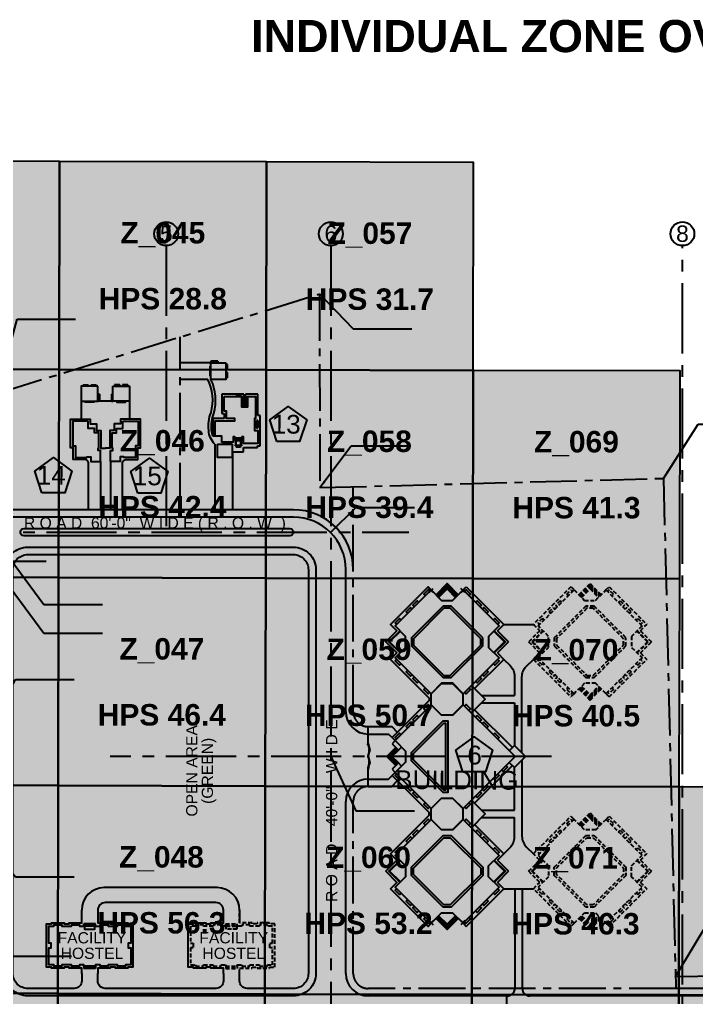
# Model space of a CAD drawing. Header units: inches. Extents: x -2144 to 56079, y -95222 to 39443.
# Drawn here: x 11809 to 22667, y 23756 to 39443 of the extents above; entities that cross this region are included whole.
import ezdxf
from ezdxf.enums import TextEntityAlignment as Align

# ---------------------------------------------------------------- set-up
doc = ezdxf.new("R2010")
doc.units = ezdxf.units.IN
doc.header["$LTSCALE"] = 250
doc.header["$MEASUREMENT"] = 0
doc.header["$PDMODE"] = 3
doc.linetypes.add('CENTER2', pattern=[1.125, 0.75, -0.125, 0.125, -0.125])
doc.linetypes.add('HIDDEN', pattern=[0.375, 0.25, -0.125])
doc.layers.get('0').update_dxf_attribs({"color": 8, "linetype": 'CONTINUOUS', "true_color": 0x555555})
doc.layers.get('DEFPOINTS').update_dxf_attribs({"color": 8, "linetype": 'CONTINUOUS', "true_color": 0x555555})
for name, color, linetype, true_color in [('BOUNDARY', 8, 'CENTER2', 0x555555), ('BOUNDRY', 8, 'CONTINUOUS', 0x555555), ('BUILDING', 8, 'CONTINUOUS', 0x555555), ('DOOR', 8, 'CONTINUOUS', 0x555555), ('GRID', 8, 'CENTER2', 0x555555), ('I D NUMBER', 8, 'CONTINUOUS', 0x555555), ('LEADER', 8, 'CONTINUOUS', 0x555555), ('PATH', 8, 'CONTINUOUS', 0x555555), ('PLINTH', 8, 'CONTINUOUS', 0x555555), ('ROAD', 8, 'CONTINUOUS', 0x555555), ('SEAL TEXT', 8, 'CONTINUOUS', 0x555555), ('STAIR', 8, 'CONTINUOUS', 0x555555), ('STEP', 8, 'CONTINUOUS', 0x555555), ('TERRACE', 8, 'CONTINUOUS', 0x555555)]:
    doc.layers.add(name, color=color, linetype=linetype, true_color=true_color)
for name, color, linetype in [('CP08_HPS_HIGH', 30, 'Continuous'), ('CP08_HPS_MODERATE', 2, 'Continuous'), ('CP08_ZONE_LABELS', 7, 'Continuous')]:
    doc.layers.add(name, color=color, linetype=linetype)
doc.styles.add('ARIAL', font='arial.ttf')
doc.styles.add('ARIAL-B', font='arialbd.ttf')
doc.styles.add('ROMANS', font='romans.shx')
doc.dimstyles.new('SCALE-1800', dxfattribs={"dimtxt": 180, "dimasz": 72, "dimexe": 144, "dimexo": 36, "dimgap": 36, "dimtad": 1, "dimdec": 3, "dimlunit": 4, "dimtxsty": 'ROMANS', "dimblk1": 'DOT', "dimblk2": 'DOT', "dimsah": 1, "dimcen": 6, "dimdle": 36, "dimclrd": 256, "dimclre": 256, "dimclrt": 3, "dimazin": 3, "dimtfac": 0.56, "dimtdec": 3, "dimtmove": 2, "dimatfit": 3, "dimfxl": 36, "dimtzin": 13, "dimlwd": -1, "dimlwe": -1})

# ---------------------------------------------------------------- blocks, each defined once
blk = doc.blocks.new('HOSTEL')
at = {"layer": 'BUILDING'}
for points in [[(921, 2673), (1500, 2095), (1332, 1928), (1332, 1752), (1500, 1585), (923, 1008), (755, 1176), (577, 1176), (409, 1008), (-167, 1585), (0, 1752), (0, 1928), (-167, 2095), (411, 2673), (578, 2506), (754, 2506)], [(1240, 1906), (732, 2414), (600, 2414), (92, 1906), (92, 1774), (600, 1266), (732, 1266), (1240, 1774)], [(754, 666), (578, 666), (412, 832), (412, 1008), (578, 1174), (754, 1174), (920, 1008), (920, 832)], [(921, -833), (1500, -255), (1755, 0), (1755, 0), (1500, 255), (923, 832), (755, 664), (577, 664), (409, 832), (-167, 255), (0, 88), (0, -88), (-167, -255), (411, -833), (578, -666), (754, -666)], [(92, 66), (600, 574), (677, 574), (677, -574), (600, -574), (92, -66)], [(754, -1174), (578, -1174), (412, -1008), (412, -832), (578, -666), (754, -666), (920, -832), (920, -1008)], [(921, -2673), (1500, -2095), (1332, -1928), (1332, -1752), (1500, -1585), (923, -1008), (755, -1176), (577, -1176), (409, -1008), (-167, -1585), (0, -1752), (0, -1928), (-167, -2095), (411, -2673), (578, -2506), (754, -2506)], [(1240, -1906), (732, -2414), (600, -2414), (92, -1906), (92, -1774), (600, -1266), (732, -1266), (1240, -1774)]]:
    blk.add_lwpolyline(points, close=True, dxfattribs=at)
at = {"layer": 'BUILDING', "color": 6}
for points in [[(317, 2579), (292, 2605), (362, 2675), (387, 2649)], [(1015, 2579), (1041, 2605), (971, 2675), (945, 2649)], [(33, 2295), (7, 2321), (77, 2391), (103, 2365)], [(211, 2473), (186, 2499), (116, 2429), (141, 2403)], [(1121, 2473), (1147, 2499), (1217, 2429), (1191, 2403)], [(1300, 2295), (1325, 2321), (1255, 2391), (1230, 2365)], [(-73, 2189), (-99, 2214), (-169, 2144), (-143, 2119)], [(1406, 2189), (1431, 2214), (1501, 2144), (1476, 2119)], [(-73, 1491), (-99, 1465), (-169, 1535), (-143, 1561)], [(1406, 1491), (1431, 1465), (1501, 1535), (1476, 1561)], [(33, 1385), (7, 1359), (77, 1289), (103, 1315)], [(211, 1207), (186, 1181), (116, 1251), (141, 1277)], [(1121, 1207), (1147, 1181), (1217, 1251), (1191, 1277)], [(1300, 1385), (1325, 1359), (1255, 1289), (1230, 1315)], [(317, 1100), (292, 1075), (362, 1005), (387, 1030)], [(1015, 1100), (1041, 1075), (971, 1005), (945, 1030)], [(317, 739), (292, 765), (362, 835), (387, 809)], [(1015, 739), (1041, 765), (971, 835), (945, 809)], [(211, 633), (186, 659), (116, 589), (141, 563)], [(1121, 633), (1147, 659), (1217, 589), (1191, 563)], [(33, 455), (7, 481), (77, 551), (103, 525)], [(1300, 455), (1325, 481), (1255, 551), (1230, 525)], [(-73, 349), (-99, 375), (-169, 305), (-143, 279)], [(1406, 349), (1431, 375), (1501, 305), (1476, 279)], [(1610, -145), (1635, -170), (1565, -240), (1540, -215)], [(-73, -349), (-99, -375), (-169, -305), (-143, -279)], [(1406, -349), (1431, -375), (1501, -305), (1476, -279)], [(33, -455), (7, -481), (77, -551), (103, -525)], [(1300, -455), (1325, -481), (1255, -551), (1230, -525)], [(211, -633), (186, -659), (116, -589), (141, -563)], [(1121, -633), (1147, -659), (1217, -589), (1191, -563)], [(317, -739), (292, -765), (362, -835), (387, -809)], [(1015, -739), (1041, -765), (971, -835), (945, -809)], [(317, -1100), (292, -1075), (362, -1005), (387, -1030)], [(1015, -1100), (1041, -1075), (971, -1005), (945, -1030)], [(211, -1207), (186, -1181), (116, -1251), (141, -1277)], [(1121, -1207), (1147, -1181), (1217, -1251), (1191, -1277)], [(33, -1385), (7, -1359), (77, -1289), (103, -1315)], [(1300, -1385), (1325, -1359), (1255, -1289), (1230, -1315)], [(-73, -1491), (-99, -1465), (-169, -1535), (-143, -1561)], [(1406, -1491), (1431, -1465), (1501, -1535), (1476, -1561)], [(-73, -2189), (-99, -2214), (-169, -2144), (-143, -2119)], [(1406, -2189), (1431, -2214), (1501, -2144), (1476, -2119)], [(33, -2295), (7, -2321), (77, -2391), (103, -2365)], [(1300, -2295), (1325, -2321), (1255, -2391), (1230, -2365)], [(211, -2473), (186, -2499), (116, -2429), (141, -2403)], [(1121, -2473), (1147, -2499), (1217, -2429), (1191, -2403)], [(317, -2579), (292, -2605), (362, -2675), (387, -2649)], [(1015, -2579), (1041, -2605), (971, -2675), (945, -2649)]]:
    blk.add_lwpolyline(points, dxfattribs=at)
at = {"layer": 'BUILDING', "color": 3}
for points in [[(-90, 2018), (-268, 1840), (-90, 1662)], [(-84, 2012), (-256, 1840), (-84, 1668)], [(1416, 1668), (1588, 1840), (1416, 2012)], [(1422, 1662), (1601, 1840), (1422, 2018)], [(-90, -2018), (-268, -1840), (-90, -1662)], [(-84, -2012), (-256, -1840), (-84, -1668)], [(1416, -1668), (1588, -1840), (1416, -2012)], [(1422, -1662), (1601, -1840), (1422, -2018)]]:
    blk.add_lwpolyline(points, dxfattribs=at)
at = {"layer": 'PATH'}
for points in [[(1055, 1141), (1276, 920), (1055, 699)], [(1055, -1141), (1276, -920), (1055, -699)]]:
    blk.add_lwpolyline(points, dxfattribs=at)
at = {"layer": 'PLINTH'}
for p, q in [((921, 2673), (972, 2724)), ((972, 2724), (1576, 2121)), ((1473, 2018), (1576, 2121)), ((1473, 2018), (1652, 1840)), ((1473, 1662), (1652, 1840)), ((1473, 1662), (1576, 1559)), ((1106, 1090), (1576, 1559)), ((1106, 750), (1712, 144)), ((1106, -750), (1712, -144)), ((1106, -1090), (1576, -1559)), ((1473, -1662), (1576, -1559)), ((1473, -1662), (1652, -1840)), ((1473, -2018), (1652, -1840)), ((1473, -2018), (1576, -2121)), ((972, -2724), (1576, -2121)), ((921, -2673), (972, -2724))]:
    blk.add_line(p, q, dxfattribs=at)
for points in [[(411, 2673), (360, 2724), (-243, 2121), (-141, 2018), (-319, 1840), (-141, 1662), (-243, 1559), (376, 939), (376, 900), (-218, 306), (-167, 255)], [(411, -2673), (360, -2724), (-243, -2121), (-141, -2018), (-319, -1840), (-141, -1662), (-243, -1559), (376, -939), (376, -900), (-218, -306), (-167, -255)]]:
    blk.add_lwpolyline(points, dxfattribs=at)
for points in [[(1204, 1891), (717, 2378), (615, 2378), (128, 1891), (128, 1789), (615, 1302), (717, 1302), (1204, 1789)], [(128, 51), (615, 538), (641, 538), (641, -538), (615, -538), (128, -51)], [(1204, -1891), (717, -2378), (615, -2378), (128, -1891), (128, -1789), (615, -1302), (717, -1302), (1204, -1789)]]:
    blk.add_lwpolyline(points, close=True, dxfattribs=at)
at = {"layer": 'STEP'}
for p, q in [((-167, 255), (-218, 204)), ((-218, 204), (-116, 103)), ((-116, 103), (-65, 153)), ((-116, -103), (-218, -204)), ((-65, -153), (-116, -103)), ((-218, -204), (-167, -255))]:
    blk.add_line(p, q, dxfattribs=at)
for points in [[(488, 2596), (666, 2774), (844, 2596)], [(496, 2588), (666, 2757), (836, 2588)], [(505, 2579), (666, 2740), (827, 2579)], [(513, 2571), (666, 2723), (819, 2571)], [(522, 2562), (666, 2706), (810, 2562)], [(530, 2554), (666, 2689), (802, 2554)], [(-159, -145), (-304, 0), (-159, 145)], [(-150, -136), (-287, 0), (-150, 136)], [(-142, -128), (-270, 0), (-142, 128)], [(-133, -120), (-253, 0), (-133, 120)], [(-125, -111), (-236, 0), (-125, 111)], [(-116, -103), (-219, 0), (-116, 103)], [(488, -2596), (666, -2774), (844, -2596)], [(496, -2588), (666, -2757), (836, -2588)], [(505, -2579), (666, -2740), (827, -2579)], [(513, -2571), (666, -2723), (819, -2571)], [(522, -2562), (666, -2706), (810, -2562)], [(530, -2554), (666, -2689), (802, -2554)]]:
    blk.add_lwpolyline(points, dxfattribs=at)
at = {"layer": 'TERRACE'}
blk.add_lwpolyline([(1661, -93), (1746, -178), (1924, 0), (1746, 178), (1661, 93)], dxfattribs=at)
blk = doc.blocks.new('_DOT')
at = {"color": 0, "linetype": 'ByBlock'}
blk.add_line((-0.5, 0), (-1, 0), dxfattribs=at)
at = {"color": 0, "linetype": 'ByBlock', "const_width": 0.5}
blk.add_lwpolyline([(-0.25, 0, 1), (0.25, 0, 1)], format="xyb", close=True, dxfattribs=at)
blk = doc.blocks.new('MAIN-GATE')
h = blk.add_hatch()
h.set_pattern_fill('HOUND', color=256, scale=5.142857, angle=300, style=0)
h.set_pattern_definition([(300, (-4080.43093, 482.23257), (0.92122245, -0.952746948), [5.14285714, -2.5714286]), (30, (-4080.43093, 482.23257), (-1.27417552, -0.364491834), [5.14285714, -2.5714286])])
h.paths.add_polyline_path([(-21.2, -9.9), (-20.9, -8.7), (-51.5, -0.5), (-51.8, -1.7)])
h = blk.add_hatch()
h.set_pattern_fill('HOUND', color=256, scale=5.142857, angle=300, style=0)
h.set_pattern_definition([(240, (4080.43093, 482.23257), (-0.92122245, -0.952746948), [5.14285714, -2.5714286]), (150, (4080.43093, 482.23257), (1.27417552, -0.364491834), [5.14285714, -2.5714286])])
h.paths.add_polyline_path([(51.8, -1.7), (51.5, -0.5), (20.9, -8.7), (21.2, -9.9)])
for p, q in [((-54, -1.7), (-54, 1.7)), ((-54, 1.7), (-51.4, 1.7)), ((-51.4, 1.7), (-51.4, -0.4)), ((54, 1.7), (51.5, 1.7)), ((51.5, 1.7), (51.5, -0.4)), ((54, -1.7), (54, 1.7)), ((-51.8, -1.7), (-54, -1.7)), ((-51.4, -0.4), (-51.8, -0.4)), ((-51.8, -0.4), (-51.8, -1.7)), ((-51.8, -1.7), (-51.5, -0.5)), ((-51.8, -1.7), (-1.7, -15.1)), ((-51.5, -0.5), (-1.4, -13.9)), ((-20.9, -8.7), (-21.2, -9.9)), ((-21, -10), (-21.2, -9.8)), ((-19.9, -9.3), (-21.1, -9.9)), ((-20.8, -8.7), (-20.9, -8.7)), ((-20.6, -10.1), (-20.9, -9.5)), ((-19.1, -9.2), (-20.7, -10.1)), ((-20.4, -9.2), (-20.6, -8.7)), ((-19.5, -10.1), (-20.2, -8.9)), ((-18.6, -9.3), (-20.2, -10.2)), ((-18.2, -9.4), (-19.8, -10.3)), ((-18.8, -10.6), (-19.7, -9)), ((-18.4, -10.7), (-19.3, -9.1)), ((-17.8, -9.5), (-19.3, -10.4)), ((-18, -10.8), (-18.9, -9.2)), ((-17.5, -10.9), (-18.3, -9.5)), ((-17.3, -9.6), (-18, -10)), ((-17.7, -10.6), (-18, -10.8)), ((-16.4, -10.2), (-17.6, -10.9)), ((-17.1, -11), (-17.4, -10.4)), ((-16.9, -10.1), (-17.1, -9.7)), ((-15.6, -10.1), (-17.1, -11)), ((-15.9, -11.1), (-16.7, -9.8)), ((-15.1, -10.2), (-16.7, -11.1)), ((-14.7, -10.3), (-16.3, -11.2)), ((-15.3, -11.5), (-16.2, -9.9)), ((-14.9, -11.6), (-15.8, -10)), ((-14.3, -10.5), (-15.8, -11.3)), ((-14.4, -11.7), (-15.4, -10.2)), ((-14, -11.8), (-14.8, -10.4)), ((-13.8, -10.6), (-14.5, -11)), ((-14.2, -11.5), (-14.5, -11.7)), ((-12.9, -11.2), (-14.1, -11.8)), ((-13.6, -12), (-13.9, -11.4)), ((-13.4, -11), (-13.6, -10.6)), ((-12.1, -11), (-13.6, -11.9)), ((-12.4, -12), (-13.2, -10.7)), ((-11.6, -11.2), (-13.2, -12.1)), ((-11.2, -11.3), (-12.8, -12.2)), ((-11.8, -12.4), (-12.7, -10.9)), ((-11.4, -12.6), (-12.3, -11)), ((-10.7, -11.4), (-12.3, -12.3)), ((-10.9, -12.7), (-11.8, -11.1)), ((-10.5, -12.8), (-11.3, -11.4)), ((-10.3, -11.5), (-11, -11.9)), ((-10.7, -12.5), (-11, -12.7)), ((-9.4, -12.1), (-10.6, -12.8)), ((-10.1, -12.9), (-10.4, -12.3)), ((-9.8, -12), (-10.1, -11.6)), ((-8.5, -12), (-10.1, -12.9)), ((-8.1, -12.1), (-9.7, -13)), ((-8.9, -12.9), (-9.6, -11.7)), ((-8.3, -13.4), (-9.2, -11.8)), ((-7.7, -12.2), (-9.2, -13.1)), ((-7.9, -13.5), (-8.8, -11.9)), ((-7.2, -12.3), (-8.8, -13.2)), ((-7.4, -13.6), (-8.3, -12)), ((-7, -13.7), (-7.8, -12.3)), ((-6.8, -12.5), (-7.5, -12.9)), ((-7.2, -13.4), (-7.5, -13.6)), ((-5.9, -13), (-7, -13.7)), ((-6.5, -13.8), (-6.9, -13.3)), ((-6.3, -12.9), (-6.6, -12.5)), ((-5, -12.9), (-6.6, -13.8)), ((-4.6, -13), (-6.2, -13.9)), ((-5.4, -13.9), (-6.1, -12.6)), ((-4.8, -14.3), (-5.7, -12.7)), ((-4.2, -13.2), (-5.7, -14.1)), ((-4.3, -14.4), (-5.3, -12.9)), ((-3.7, -13.3), (-5.2, -14.2)), ((-3.9, -14.6), (-4.8, -13)), ((-3.5, -14.7), (-4.3, -13.2)), ((-3.3, -13.4), (-4, -13.8)), ((-3.6, -14.4), (-4, -14.5)), ((-2.4, -14), (-3.5, -14.7)), ((-3, -14.8), (-3.4, -14.2)), ((-2.8, -13.9), (-3.1, -13.5)), ((-1.5, -13.9), (-3.1, -14.8)), ((-1.5, -14.2), (-2.7, -14.9)), ((-1.9, -14.8), (-2.6, -13.6)), ((-1.6, -14.6), (-2.2, -13.7)), ((-1.6, -14.7), (-2.2, -15)), ((-1.4, -13.9), (-1.8, -15.1)), ((-1.5, -14.2), (-1.7, -13.8)), ((51.5, -0.5), (1.4, -13.9)), ((1.4, -13.9), (1.8, -15.1)), ((1.5, -14.2), (1.7, -13.8)), ((1.5, -13.9), (3.1, -14.8)), ((1.5, -14.2), (2.7, -14.9)), ((1.6, -14.6), (2.2, -13.7)), ((1.6, -14.7), (2.2, -15)), ((51.8, -1.7), (1.7, -15.1)), ((1.9, -14.8), (2.6, -13.6)), ((2.4, -14), (3.5, -14.7)), ((2.8, -13.9), (3.1, -13.5)), ((3, -14.8), (3.4, -14.2)), ((3.3, -13.4), (4, -13.8)), ((3.5, -14.7), (4.3, -13.2)), ((3.6, -14.4), (4, -14.5)), ((3.7, -13.3), (5.2, -14.2)), ((3.9, -14.6), (4.8, -13)), ((4.2, -13.2), (5.7, -14.1)), ((4.3, -14.4), (5.3, -12.9)), ((4.6, -13), (6.2, -13.9)), ((4.8, -14.3), (5.7, -12.7)), ((5, -12.9), (6.6, -13.8)), ((5.4, -13.9), (6.1, -12.6)), ((5.9, -13), (7, -13.7)), ((6.3, -12.9), (6.6, -12.5)), ((6.5, -13.8), (6.9, -13.3)), ((6.8, -12.5), (7.5, -12.9)), ((7, -13.7), (7.8, -12.3)), ((7.2, -12.3), (8.8, -13.2)), ((7.2, -13.4), (7.5, -13.6)), ((7.4, -13.6), (8.3, -12)), ((7.7, -12.2), (9.2, -13.1)), ((7.9, -13.5), (8.8, -11.9)), ((8.1, -12.1), (9.7, -13)), ((8.3, -13.4), (9.2, -11.8)), ((8.5, -12), (10.1, -12.9)), ((8.9, -12.9), (9.6, -11.7)), ((9.4, -12.1), (10.6, -12.8)), ((9.8, -12), (10.1, -11.6)), ((10.1, -12.9), (10.4, -12.3)), ((10.3, -11.5), (11, -11.9)), ((10.5, -12.8), (11.3, -11.4)), ((10.7, -11.4), (12.3, -12.3)), ((10.7, -12.5), (11, -12.7)), ((10.9, -12.7), (11.8, -11.1)), ((11.2, -11.3), (12.8, -12.2)), ((11.4, -12.6), (12.3, -11)), ((11.6, -11.2), (13.2, -12.1)), ((11.8, -12.4), (12.7, -10.9)), ((12.1, -11), (13.6, -11.9)), ((12.4, -12), (13.2, -10.7)), ((12.9, -11.2), (14.1, -11.8)), ((13.4, -11), (13.6, -10.6)), ((13.6, -12), (13.9, -11.4)), ((13.8, -10.6), (14.5, -11)), ((14, -11.8), (14.8, -10.4)), ((14.2, -11.5), (14.5, -11.7)), ((14.3, -10.5), (15.8, -11.3)), ((14.4, -11.7), (15.4, -10.2)), ((14.7, -10.3), (16.3, -11.2)), ((14.9, -11.6), (15.8, -10)), ((15.1, -10.2), (16.7, -11.1)), ((15.3, -11.5), (16.2, -9.9)), ((15.6, -10.1), (17.1, -11)), ((15.9, -11.1), (16.7, -9.8)), ((16.4, -10.2), (17.6, -10.9)), ((16.9, -10.1), (17.1, -9.7)), ((17.1, -11), (17.4, -10.4)), ((17.3, -9.6), (18, -10)), ((17.5, -10.9), (18.3, -9.5)), ((17.7, -10.6), (18, -10.8)), ((17.8, -9.5), (19.3, -10.4)), ((18, -10.8), (18.9, -9.2)), ((18.2, -9.4), (19.8, -10.3)), ((18.4, -10.7), (19.3, -9.1)), ((18.6, -9.3), (20.2, -10.2)), ((18.8, -10.6), (19.7, -9)), ((19.1, -9.2), (20.7, -10.1)), ((19.5, -10.1), (20.2, -8.9)), ((19.9, -9.3), (21.1, -9.9)), ((20.4, -9.2), (20.6, -8.7)), ((20.6, -10.1), (20.9, -9.5)), ((20.8, -8.7), (20.9, -8.7)), ((20.9, -8.7), (21.2, -9.9)), ((21, -10), (21.2, -9.8)), ((51.5, -0.4), (51.9, -0.4)), ((51.8, -1.7), (51.5, -0.5)), ((51.9, -0.4), (51.9, -1.7)), ((51.9, -1.7), (54, -1.7))]:
    blk.add_line(p, q)
for centre, start, end in [((-51.8, -1.7), 346.4207, 1.89442), ((51.8, -1.7), 178.10558, 193.5793)]:
    blk.add_arc(centre, 51.9, start, end)
blk = doc.blocks.new('A$C17D64D83')
at = {"layer": 'DOOR'}
blk.add_blockref('MAIN-GATE', (54, 15.1), dxfattribs=at)

msp = doc.modelspace()

# ---------------------------------------------------------------- hatches: boundary and pattern name
at = {"layer": 'CP08_HPS_HIGH', "transparency": 33554482}
h = msp.add_hatch(color=30, dxfattribs=at)
h.dxf.hatch_style = 1
h.paths.add_polyline_path([(9114, 30499), (9107, 27162), (12428, 27155), (12435, 30492), (9114, 30499)])
h = msp.add_hatch(color=30, dxfattribs=at)
h.dxf.hatch_style = 1
h.paths.add_polyline_path([(15757, 30484), (15749, 27147), (19071, 27140), (19078, 30477), (15757, 30484)])
h = msp.add_hatch(color=30, dxfattribs=at)
h.dxf.hatch_style = 1
h.paths.add_polyline_path([(9107, 27162), (9099, 23825), (12421, 23817), (12428, 27155), (9107, 27162)])
h = msp.add_hatch(color=30, dxfattribs=at)
h.dxf.hatch_style = 1
h.paths.add_polyline_path([(12428, 27155), (12421, 23817), (15742, 23810), (15749, 27147), (12428, 27155)])
h = msp.add_hatch(color=30, dxfattribs=at)
h.dxf.hatch_style = 1
h.paths.add_polyline_path([(15749, 27147), (15742, 23810), (19063, 23802), (19071, 27140), (15749, 27147)])
h = msp.add_hatch(color=30, dxfattribs=at)
h.dxf.hatch_style = 1
h.paths.add_polyline_path([(9099, 23825), (9092, 20487), (12413, 20480), (12421, 23817), (9099, 23825)])
h = msp.add_hatch(color=30, dxfattribs=at)
h.dxf.hatch_style = 1
h.paths.add_polyline_path([(12421, 23817), (12413, 20480), (15734, 20473), (15742, 23810), (12421, 23817)])
h = msp.add_hatch(color=30, dxfattribs=at)
h.dxf.hatch_style = 1
h.paths.add_polyline_path([(15742, 23810), (15734, 20473), (19056, 20465), (19063, 23802), (15742, 23810)])
h = msp.add_hatch(color=30, dxfattribs=at)
h.dxf.hatch_style = 1
h.paths.add_polyline_path([(19063, 23802), (19056, 20465), (22377, 20458), (22384, 23795), (19063, 23802)])
h = msp.add_hatch(color=30, dxfattribs=at)
h.dxf.hatch_style = 1
h.paths.add_polyline_path([(22384, 23795), (22377, 20458), (25698, 20450), (25705, 23788), (22384, 23795)])
at = {"layer": 'CP08_HPS_MODERATE', "transparency": 33554482}
h = msp.add_hatch(color=2, dxfattribs=at)
h.dxf.hatch_style = 1
h.paths.add_polyline_path([(9129, 37174), (9122, 33836), (12443, 33829), (12450, 37166), (9129, 37174)])
h = msp.add_hatch(color=2, dxfattribs=at)
h.dxf.hatch_style = 1
h.paths.add_polyline_path([(12450, 37166), (12443, 33829), (15764, 33822), (15772, 37159), (12450, 37166)])
h = msp.add_hatch(color=2, dxfattribs=at)
h.dxf.hatch_style = 1
h.paths.add_polyline_path([(15772, 37159), (15764, 33822), (19085, 33814), (19093, 37151), (15772, 37159)])
h = msp.add_hatch(color=2, dxfattribs=at)
h.dxf.hatch_style = 1
h.paths.add_polyline_path([(9122, 33836), (9114, 30499), (12435, 30492), (12443, 33829), (9122, 33836)])
h = msp.add_hatch(color=2, dxfattribs=at)
h.dxf.hatch_style = 1
h.paths.add_polyline_path([(12443, 33829), (12435, 30492), (15757, 30484), (15764, 33822), (12443, 33829)])
h = msp.add_hatch(color=2, dxfattribs=at)
h.dxf.hatch_style = 1
h.paths.add_polyline_path([(15764, 33822), (15757, 30484), (19078, 30477), (19085, 33814), (15764, 33822)])
h = msp.add_hatch(color=2, dxfattribs=at)
h.dxf.hatch_style = 1
h.paths.add_polyline_path([(19085, 33814), (19078, 30477), (22399, 30469), (22407, 33807), (19085, 33814)])
h = msp.add_hatch(color=2, dxfattribs=at)
h.dxf.hatch_style = 1
h.paths.add_polyline_path([(12435, 30492), (12428, 27155), (15749, 27147), (15757, 30484), (12435, 30492)])
h = msp.add_hatch(color=2, dxfattribs=at)
h.dxf.hatch_style = 1
h.paths.add_polyline_path([(19078, 30477), (19071, 27140), (22392, 27132), (22399, 30469), (19078, 30477)])
h = msp.add_hatch(color=2, dxfattribs=at)
h.dxf.hatch_style = 1
h.paths.add_polyline_path([(19071, 27140), (19063, 23802), (22384, 23795), (22392, 27132), (19071, 27140)])
h = msp.add_hatch(color=2, dxfattribs=at)
h.dxf.hatch_style = 1
h.paths.add_polyline_path([(22392, 27132), (22384, 23795), (25705, 23788), (25713, 27125), (22392, 27132)])

# ---------------------------------------------------------------- linework, layer by layer
at = {"layer": 'BOUNDARY', "ltscale": 4, "true_color": 0x555555}
for p, q in [((11447, 33446), (16621, 35041)), ((16621, 35041), (16626, 31934)), ((16626, 31934), (22139, 32082)), ((22139, 32082), (22336, 23900)), ((17162, 28340), (17162, 31949)), ((17402, 27823), (17402, 28100)), ((17402, 27140), (17402, 27418)), ((17162, 24140), (17162, 26900)), ((22331, 24093), (39236, 24328)), ((22336, 23900), (17402, 23900))]:
    msp.add_line(p, q, dxfattribs=at)
at = {"layer": 'BOUNDARY', "color": 7, "ltscale": 4, "true_color": 0x555555}
msp.add_line((14387, 31580), (14387, 34352), dxfattribs=at)
at = {"layer": 'BOUNDARY', "ltscale": 4, "true_color": 0x555555}
for centre, start, end in [((17402, 28340), 180, 270), ((17402, 26900), 90, 180), ((17402, 24140), 180, 270)]:
    msp.add_arc(centre, 240, start, end, dxfattribs=at)
at = {"layer": 'BOUNDRY', "true_color": 0x555555}
for points in [[(17394, 27808), (17394, 27823), (17409, 27823), (17409, 27808)], [(17397, 27811), (17397, 27820), (17406, 27820), (17406, 27811)], [(17394, 27628), (17394, 27613), (17409, 27613), (17409, 27628)], [(17397, 27625), (17397, 27616), (17406, 27616), (17406, 27625)], [(17394, 27433), (17394, 27418), (17409, 27418), (17409, 27433)], [(17397, 27430), (17397, 27421), (17406, 27421), (17406, 27430)]]:
    msp.add_lwpolyline(points, close=True, dxfattribs=at)
at = {"layer": 'BUILDING', "color": 2, "true_color": 0x555555}
for p, q in [((14991, 33961), (14880, 33961)), ((14880, 33961), (14880, 33938)), ((14880, 33938), (14880, 33942)), ((14991, 33961), (14991, 33938)), ((15143, 33911), (15120, 33911)), ((15143, 33827), (15143, 33911)), ((15143, 33827), (15120, 33827)), ((15143, 33782), (15120, 33782)), ((15143, 33698), (15143, 33782)), ((12827, 33584), (12911, 33584)), ((12827, 33584), (12827, 33561)), ((12911, 33584), (12911, 33561)), ((12956, 33584), (13040, 33584)), ((12956, 33584), (12956, 33561)), ((13040, 33584), (13040, 33561)), ((13418, 33584), (13334, 33584)), ((13334, 33584), (13334, 33561)), ((13418, 33584), (13418, 33561)), ((13547, 33584), (13463, 33584)), ((13463, 33584), (13463, 33561)), ((13547, 33584), (13547, 33561)), ((15143, 33698), (15120, 33698)), ((13090, 33432), (13067, 33432)), ((13090, 33432), (13090, 33321)), ((13284, 33432), (13284, 33321)), ((13284, 33432), (13307, 33432)), ((15292, 33395), (15292, 33422)), ((15292, 33422), (15358, 33422)), ((15358, 33395), (15358, 33422)), ((13067, 33321), (13072, 33321)), ((13090, 33321), (13067, 33321)), ((13284, 33321), (13307, 33321)), ((13307, 33321), (13303, 33321)), ((15069, 33265), (15069, 33337)), ((15069, 33337), (15091, 33337)), ((15069, 33265), (15091, 33265)), ((15069, 33185), (15069, 33257)), ((15069, 33257), (15091, 33257)), ((15069, 33185), (15091, 33185)), ((15595, 33212), (15622, 33212)), ((15595, 33212), (15622, 33212)), ((15595, 33146), (15622, 33146)), ((15595, 33146), (15622, 33146)), ((15622, 33146), (15622, 33212)), ((15622, 33146), (15622, 33212)), ((15580, 32984), (15612, 32984)), ((15612, 33010), (15612, 32992)), ((15630, 33010), (15612, 33010)), ((15612, 32992), (15612, 32905)), ((15612, 32984), (15612, 32978)), ((15630, 33010), (15630, 32992)), ((15630, 32992), (15630, 32905)), ((15580, 32912), (15612, 32912)), ((15612, 32887), (15612, 32905)), ((15630, 32887), (15612, 32887)), ((15630, 32887), (15630, 32905))]:
    msp.add_line(p, q, dxfattribs=at)
at = {"layer": 'BUILDING', "color": 9, "true_color": 0x555555}
for p, q in [((15399, 33374), (15405, 33374)), ((15399, 33230), (15399, 33374)), ((15405, 33374), (15405, 33230)), ((15433, 33309), (15406, 33309)), ((15433, 33309), (15406, 33309)), ((15440, 33374), (15434, 33374)), ((15434, 33374), (15434, 33230)), ((15440, 33230), (15440, 33374)), ((15080, 32630), (15080, 32666)), ((15086, 32630), (15086, 32666)), ((15104, 32630), (15104, 32666)), ((15110, 32630), (15110, 32666)), ((15128, 32630), (15128, 32666)), ((15134, 32630), (15134, 32666)), ((15152, 32630), (15152, 32666)), ((15158, 32630), (15158, 32666)), ((15176, 32630), (15176, 32666)), ((15182, 32630), (15182, 32666)), ((15200, 32630), (15200, 32666)), ((15206, 32630), (15206, 32666)), ((15274, 32699), (15269, 32699)), ((15269, 32699), (15269, 32692)), ((15269, 32692), (15274, 32692)), ((15271, 32702), (15274, 32702)), ((15271, 32699), (15271, 32702)), ((15271, 32689), (15271, 32692)), ((15271, 32689), (15274, 32689)), ((15274, 32704), (15274, 32726)), ((15274, 32704), (15274, 32699)), ((15274, 32692), (15274, 32617)), ((15282, 32704), (15282, 32726)), ((15282, 32699), (15282, 32704)), ((15282, 32702), (15285, 32702)), ((15357, 32699), (15282, 32699)), ((15282, 32617), (15282, 32692)), ((15282, 32692), (15357, 32692)), ((15282, 32689), (15285, 32689)), ((15285, 32699), (15285, 32702)), ((15285, 32689), (15285, 32692)), ((15357, 32702), (15354, 32702)), ((15354, 32699), (15354, 32702)), ((15354, 32689), (15354, 32692)), ((15357, 32689), (15354, 32689)), ((15357, 32699), (15357, 32726)), ((15357, 32617), (15357, 32692)), ((15364, 32726), (15364, 32699)), ((15367, 32702), (15364, 32702)), ((15369, 32699), (15364, 32699)), ((15364, 32692), (15364, 32617)), ((15364, 32692), (15369, 32692)), ((15367, 32689), (15364, 32689)), ((15367, 32699), (15367, 32702)), ((15367, 32689), (15367, 32692)), ((15369, 32692), (15369, 32699)), ((15269, 32617), (15274, 32617)), ((15269, 32609), (15269, 32617)), ((15274, 32609), (15269, 32609)), ((15271, 32620), (15274, 32620)), ((15271, 32620), (15271, 32617)), ((15271, 32609), (15271, 32606)), ((15271, 32606), (15274, 32606)), ((15274, 32609), (15274, 32604)), ((15274, 32604), (15282, 32604)), ((15282, 32620), (15285, 32620)), ((15282, 32617), (15357, 32617)), ((15357, 32609), (15282, 32609)), ((15282, 32604), (15282, 32609)), ((15282, 32606), (15285, 32606)), ((15285, 32620), (15285, 32617)), ((15285, 32609), (15285, 32606)), ((15354, 32607), (15285, 32607)), ((15285, 32607), (15285, 32583)), ((15354, 32595), (15285, 32595)), ((15354, 32583), (15285, 32583)), ((15357, 32620), (15354, 32620)), ((15354, 32620), (15354, 32617)), ((15354, 32609), (15354, 32606)), ((15354, 32607), (15354, 32583)), ((15357, 32606), (15354, 32606)), ((15357, 32604), (15357, 32609)), ((15364, 32604), (15357, 32604)), ((15367, 32620), (15364, 32620)), ((15364, 32617), (15369, 32617)), ((15369, 32609), (15364, 32609)), ((15364, 32609), (15364, 32604)), ((15367, 32606), (15364, 32606)), ((15367, 32620), (15367, 32617)), ((15367, 32609), (15367, 32606)), ((15369, 32617), (15369, 32609))]:
    msp.add_line(p, q, dxfattribs=at)
at = {"layer": 'BUILDING', "color": 9, "linetype": 'HIDDEN', "true_color": 0x555555}
for p, q in [((21216, 30294), (21267, 30344)), ((21267, 30344), (21870, 29741)), ((21768, 29638), (21870, 29741)), ((21768, 29638), (21946, 29460)), ((21768, 29282), (21946, 29460)), ((21768, 29282), (21870, 29179)), ((20704, 28628), (20653, 28578)), ((21217, 28628), (21268, 28578)), ((20704, 26612), (20653, 26663)), ((21217, 26612), (21268, 26663)), ((21768, 25959), (21870, 26061)), ((21768, 25959), (21946, 25780)), ((21768, 25602), (21946, 25780)), ((21768, 25602), (21870, 25500)), ((21267, 24896), (21870, 25500)), ((21216, 24947), (21267, 24896))]:
    msp.add_line(p, q, dxfattribs=at)
at = {"layer": 'BUILDING', "color": 9, "linetype": 'HIDDEN', "lineweight": -3, "true_color": 0x555555}
for p, q in [((15116, 24937), (15302, 24937)), ((15116, 24901), (15116, 24937)), ((15116, 24925), (15302, 24925)), ((15116, 24913), (15302, 24913)), ((15125, 24901), (15293, 24901)), ((15302, 24901), (15302, 24937)), ((15116, 24257), (15116, 24221)), ((15116, 24245), (15302, 24245)), ((15116, 24233), (15302, 24233)), ((15116, 24221), (15302, 24221)), ((15302, 24257), (15302, 24221))]:
    msp.add_line(p, q, dxfattribs=at)
at = {"layer": 'BUILDING', "true_color": 0x555555}
for points in [[(15120, 33938), (15120, 33671), (14880, 33671), (14880, 33938)], [(13067, 33561), (12800, 33561), (12800, 33321), (13067, 33321)], [(13307, 33561), (13574, 33561), (13574, 33321), (13307, 33321)], [(15091, 33395), (15370, 33395), (15370, 33230), (15469, 33230), (15469, 33395), (15595, 33395), (15595, 33044), (15580, 33044), (15580, 32852), (15634, 32852), (15634, 32642), (15400, 32642), (15400, 32750), (15376, 32750), (15376, 32726), (15262, 32726), (15262, 32750), (15238, 32750), (15238, 32666), (15052, 32666), (15052, 32762), (14947, 32762), (14947, 33005), (15262, 33005), (15262, 33044), (15127, 33044), (15127, 33161), (15091, 33161)], [(12908, 32999), (12662, 32999), (12662, 32606), (12704, 32606), (12704, 32420), (12890, 32420), (12890, 32429), (12950, 32429), (12950, 32351), (13106, 32351), (13106, 32531), (13070, 32531), (13070, 32567), (13079, 32567), (13079, 32813), (13010, 32813), (13010, 32885), (12908, 32885)], [(13466, 32999), (13712, 32999), (13712, 32606), (13670, 32606), (13670, 32420), (13484, 32420), (13484, 32429), (13424, 32429), (13424, 32351), (13268, 32351), (13268, 32531), (13304, 32531), (13304, 32567), (13295, 32567), (13295, 32813), (13364, 32813), (13364, 32885), (13466, 32885)], [(14987, 32630), (15221, 32630), (15221, 32420), (14987, 32420)], [(12935, 24850), (13019, 24850), (13019, 24901), (13100, 24901), (13100, 24918), (13229, 24918), (13229, 24901), (13382, 24901), (13382, 24918), (13511, 24918), (13511, 24901), (13592, 24901), (13592, 24625), (13551, 24625), (13551, 24553), (13592, 24553), (13592, 24277), (13511, 24277), (13511, 24260), (13382, 24260), (13382, 24277), (13229, 24277), (13229, 24260), (13100, 24260), (13100, 24277), (13028, 24277), (13028, 24257), (12935, 24257), (12842, 24257), (12842, 24277), (12770, 24277), (12770, 24260), (12641, 24260), (12641, 24277), (12488, 24277), (12488, 24260), (12359, 24260), (12359, 24277), (12278, 24277), (12278, 24553), (12318, 24553), (12318, 24625), (12278, 24625), (12278, 24901), (12359, 24901), (12359, 24918), (12488, 24918), (12488, 24901), (12641, 24901), (12641, 24918), (12770, 24918), (12770, 24901), (12851, 24901), (12851, 24850)]]:
    msp.add_lwpolyline(points, close=True, dxfattribs=at)
at = {"layer": 'BUILDING', "color": 2, "true_color": 0x555555}
for points in [[(14880, 33874), (14862, 33874), (14862, 33734), (14880, 33734)], [(13003, 33321), (13003, 33303), (12863, 33303), (12863, 33321)], [(13371, 33321), (13371, 33303), (13511, 33303), (13511, 33321)]]:
    msp.add_lwpolyline(points, dxfattribs=at)
at = {"layer": 'BUILDING', "color": 9, "true_color": 0x555555}
for points in [[(15370, 33362), (15370, 33356), (15469, 33356), (15469, 33362)], [(15370, 33329), (15370, 33323), (15469, 33323), (15469, 33329)], [(15370, 33296), (15370, 33290), (15469, 33290), (15469, 33296)], [(15370, 33263), (15370, 33257), (15469, 33257), (15469, 33263)], [(15080, 32666), (15086, 32666), (15086, 32630), (15080, 32630)], [(15104, 32666), (15110, 32666), (15110, 32630), (15104, 32630)], [(15128, 32666), (15134, 32666), (15134, 32630), (15128, 32630)], [(15158, 32666), (15152, 32666), (15152, 32630), (15158, 32630)], [(15182, 32666), (15176, 32666), (15176, 32630), (15182, 32630)], [(15206, 32666), (15200, 32666), (15200, 32630), (15206, 32630)]]:
    msp.add_lwpolyline(points, close=True, dxfattribs=at)
at = {"layer": 'BUILDING', "color": 9, "linetype": 'HIDDEN', "true_color": 0x555555}
for points in [[(20705, 30294), (20654, 30344), (20051, 29741), (20153, 29638), (19975, 29460), (20153, 29282), (20051, 29179), (20653, 28578)], [(20611, 30200), (20586, 30225), (20656, 30295), (20681, 30270)], [(20782, 30216), (20960, 30395), (21139, 30216)], [(20791, 30208), (20960, 30378), (21130, 30208)], [(20799, 30199), (20960, 30361), (21122, 30199)], [(20808, 30191), (20960, 30344), (21113, 30191)], [(20816, 30182), (20960, 30327), (21105, 30182)], [(20825, 30174), (20960, 30310), (21096, 30174)], [(21310, 30200), (21335, 30225), (21265, 30295), (21240, 30270)], [(20327, 29915), (20302, 29941), (20372, 30011), (20397, 29985)], [(20505, 30094), (20480, 30119), (20410, 30049), (20435, 30024)], [(21416, 30094), (21441, 30119), (21511, 30049), (21486, 30024)], [(21594, 29915), (21619, 29941), (21549, 30011), (21524, 29985)], [(20221, 29809), (20196, 29835), (20126, 29765), (20151, 29739)], [(21700, 29809), (21725, 29835), (21795, 29765), (21770, 29739)], [(20204, 29638), (20026, 29460), (20204, 29282)], [(20211, 29632), (20039, 29460), (20211, 29288)], [(21710, 29288), (21882, 29460), (21710, 29632)], [(21717, 29282), (21895, 29460), (21717, 29638)], [(20221, 29111), (20196, 29086), (20126, 29156), (20151, 29181)], [(21700, 29111), (21725, 29086), (21795, 29156), (21770, 29181)], [(20327, 29005), (20302, 28980), (20372, 28910), (20397, 28935)], [(20505, 28827), (20480, 28801), (20410, 28871), (20435, 28897)], [(21416, 28827), (21441, 28801), (21511, 28871), (21486, 28897)], [(21594, 29005), (21619, 28980), (21549, 28910), (21524, 28935)], [(20611, 28721), (20586, 28695), (20656, 28625), (20681, 28651)], [(20791, 28712), (20960, 28543), (21130, 28712)], [(20799, 28721), (20960, 28560), (21122, 28721)], [(20808, 28729), (20960, 28577), (21113, 28729)], [(20816, 28738), (20960, 28594), (21105, 28738)], [(20825, 28746), (20960, 28611), (21096, 28746)], [(21310, 28721), (21335, 28695), (21265, 28625), (21240, 28651)], [(20782, 28704), (20960, 28526), (21139, 28704)], [(20782, 26537), (20960, 26715), (21139, 26537)], [(20791, 26528), (20960, 26698), (21130, 26528)], [(20799, 26520), (20960, 26681), (21122, 26520)], [(20705, 24947), (20654, 24896), (20051, 25500), (20153, 25602), (19975, 25780), (20153, 25959), (20051, 26061), (20653, 26663)], [(20611, 26520), (20586, 26545), (20656, 26615), (20681, 26590)], [(20808, 26511), (20960, 26664), (21113, 26511)], [(20816, 26503), (20960, 26647), (21105, 26503)], [(20825, 26494), (20960, 26630), (21096, 26494)], [(21310, 26520), (21335, 26545), (21265, 26615), (21240, 26590)], [(20505, 26414), (20480, 26439), (20410, 26369), (20435, 26344)], [(21416, 26414), (21441, 26439), (21511, 26369), (21486, 26344)], [(20327, 26236), (20302, 26261), (20372, 26331), (20397, 26306)], [(21594, 26236), (21619, 26261), (21549, 26331), (21524, 26306)], [(20221, 26130), (20196, 26155), (20126, 26085), (20151, 26060)], [(21700, 26130), (21725, 26155), (21795, 26085), (21770, 26060)], [(20204, 25602), (20026, 25780), (20204, 25959)], [(20211, 25609), (20039, 25780), (20211, 25952)], [(21710, 25952), (21882, 25780), (21710, 25609)], [(21717, 25959), (21895, 25780), (21717, 25602)], [(20221, 25431), (20196, 25406), (20126, 25476), (20151, 25501)], [(21700, 25431), (21725, 25406), (21795, 25476), (21770, 25501)], [(20327, 25325), (20302, 25300), (20372, 25230), (20397, 25255)], [(21594, 25325), (21619, 25300), (21549, 25230), (21524, 25255)], [(20505, 25147), (20480, 25122), (20410, 25192), (20435, 25217)], [(21416, 25147), (21441, 25122), (21511, 25192), (21486, 25217)], [(20611, 25041), (20586, 25015), (20656, 24945), (20681, 24971)], [(20782, 25024), (20960, 24846), (21139, 25024)], [(20791, 25033), (20960, 24863), (21130, 25033)], [(20799, 25041), (20960, 24880), (21122, 25041)], [(20808, 25050), (20960, 24897), (21113, 25050)], [(20816, 25058), (20960, 24914), (21105, 25058)], [(20825, 25067), (20960, 24931), (21096, 25067)], [(21310, 25041), (21335, 25015), (21265, 24945), (21240, 24971)]]:
    msp.add_lwpolyline(points, dxfattribs=at)
for points in [[(21216, 30294), (21794, 29715), (21627, 29548), (21627, 29372), (21794, 29205), (21217, 28628), (21050, 28796), (20871, 28796), (20704, 28628), (20127, 29205), (20294, 29372), (20294, 29548), (20127, 29715), (20705, 30294), (20872, 30126), (21049, 30126)], [(21534, 29526), (21026, 30034), (20894, 30034), (20387, 29526), (20387, 29394), (20894, 28886), (21026, 28886), (21534, 29394)], [(21498, 29511), (21012, 29998), (20909, 29998), (20423, 29511), (20423, 29409), (20909, 28922), (21012, 28922), (21498, 29409)], [(21216, 24947), (21794, 25525), (21627, 25692), (21627, 25869), (21794, 26036), (21217, 26612), (21050, 26444), (20871, 26444), (20704, 26612), (20127, 26036), (20294, 25869), (20294, 25692), (20127, 25525), (20705, 24947), (20872, 25114), (21049, 25114)], [(21534, 25714), (21026, 25206), (20894, 25206), (20387, 25714), (20387, 25846), (20894, 26354), (21026, 26354), (21534, 25846)], [(21498, 25729), (21012, 25242), (20909, 25242), (20423, 25729), (20423, 25831), (20909, 26318), (21012, 26318), (21498, 25831)]]:
    msp.add_lwpolyline(points, close=True, dxfattribs=at)
at = {"layer": 'BUILDING', "color": 9, "linetype": 'HIDDEN', "lineweight": -3, "true_color": 0x555555}
msp.add_lwpolyline([(15338, 24139), (15338, 24224), (15539, 24224), (15539, 24241), (15620, 24241), (15620, 24224), (15821, 24224), (15821, 24241), (15902, 24241), (15902, 24937), (15821, 24937), (15821, 24954), (15620, 24954), (15620, 24937), (15539, 24937), (15539, 24954), (15338, 24954), (15338, 25158)], dxfattribs=at)
msp.add_lwpolyline([(15209, 24850), (15125, 24850), (15125, 24901), (15044, 24901), (15044, 24918), (14915, 24918), (14915, 24901), (14762, 24901), (14762, 24918), (14633, 24918), (14633, 24901), (14552, 24901), (14552, 24625), (14592, 24625), (14592, 24553), (14552, 24553), (14552, 24277), (14633, 24277), (14633, 24260), (14762, 24260), (14762, 24277), (14915, 24277), (14915, 24260), (15044, 24260), (15044, 24277), (15116, 24277), (15116, 24257), (15209, 24257), (15302, 24257), (15302, 24277), (15374, 24277), (15374, 24260), (15503, 24260), (15503, 24277), (15656, 24277), (15656, 24260), (15785, 24260), (15785, 24277), (15866, 24277), (15866, 24553), (15825, 24553), (15825, 24625), (15866, 24625), (15866, 24901), (15785, 24901), (15785, 24918), (15656, 24918), (15656, 24901), (15503, 24901), (15503, 24918), (15374, 24918), (15374, 24901), (15293, 24901), (15293, 24850)], close=True, dxfattribs=at)
at = {"layer": 'CP08_HPS_HIGH', "color": 30}
for points in [[(9114, 30499), (9107, 27162), (12428, 27155), (12435, 30492), (9114, 30499)], [(15757, 30484), (15749, 27147), (19071, 27140), (19078, 30477), (15757, 30484)], [(9107, 27162), (9099, 23825), (12421, 23817), (12428, 27155), (9107, 27162)], [(12428, 27155), (12421, 23817), (15742, 23810), (15749, 27147), (12428, 27155)], [(15749, 27147), (15742, 23810), (19063, 23802), (19071, 27140), (15749, 27147)], [(9099, 23825), (9092, 20487), (12413, 20480), (12421, 23817), (9099, 23825)], [(12421, 23817), (12413, 20480), (15734, 20473), (15742, 23810), (12421, 23817)], [(15742, 23810), (15734, 20473), (19056, 20465), (19063, 23802), (15742, 23810)], [(19063, 23802), (19056, 20465), (22377, 20458), (22384, 23795), (19063, 23802)], [(22384, 23795), (22377, 20458), (25698, 20450), (25705, 23788), (22384, 23795)]]:
    msp.add_lwpolyline(points, close=True, dxfattribs=at)
at = {"layer": 'CP08_HPS_MODERATE', "color": 2}
for points in [[(9129, 37174), (9122, 33836), (12443, 33829), (12450, 37166), (9129, 37174)], [(12450, 37166), (12443, 33829), (15764, 33822), (15772, 37159), (12450, 37166)], [(15772, 37159), (15764, 33822), (19085, 33814), (19093, 37151), (15772, 37159)], [(9122, 33836), (9114, 30499), (12435, 30492), (12443, 33829), (9122, 33836)], [(12443, 33829), (12435, 30492), (15757, 30484), (15764, 33822), (12443, 33829)], [(15764, 33822), (15757, 30484), (19078, 30477), (19085, 33814), (15764, 33822)], [(19085, 33814), (19078, 30477), (22399, 30469), (22407, 33807), (19085, 33814)], [(12435, 30492), (12428, 27155), (15749, 27147), (15757, 30484), (12435, 30492)], [(19078, 30477), (19071, 27140), (22392, 27132), (22399, 30469), (19078, 30477)], [(19071, 27140), (19063, 23802), (22384, 23795), (22392, 27132), (19071, 27140)], [(22392, 27132), (22384, 23795), (25705, 23788), (25713, 27125), (22392, 27132)]]:
    msp.add_lwpolyline(points, close=True, dxfattribs=at)
at = {"layer": 'DEFPOINTS', "true_color": 0x555555}
for p, q in [((18443, 30254), (18377, 30320)), ((18382, 30253), (18446, 30317)), ((18954, 30253), (18890, 30317)), ((18893, 30254), (18959, 30320)), ((18443, 24987), (18377, 24920)), ((18382, 24988), (18446, 24923)), ((18954, 24988), (18890, 24923)), ((18893, 24987), (18959, 24920))]:
    msp.add_line(p, q, dxfattribs=at)
for p in [(18413, 30284), (18923, 30284), (18413, 24957), (18923, 24957)]:
    msp.add_point(p, dxfattribs=at)
at = {"layer": 'GRID', "ltscale": 6, "true_color": 0x555555}
for p, q in [((14162, 35816), (14162, 31220)), ((16802, 35816), (16802, 17754)), ((22442, -1350), (22442, 35816)), ((10553, 31220), (18051, 31220)), ((12236, 30751), (-1761, 30751)), ((20344, 27620), (13264, 27620)), ((19622, 23799), (19622, -1350))]:
    msp.add_line(p, q, dxfattribs=at)
at = {"layer": 'LEADER', "true_color": 0x555555}
for points in [[(15936, 32672), (15823, 33020), (16119, 33235), (16415, 33020), (16302, 32672)], [(12168, 31852), (12055, 32200), (12351, 32415), (12647, 32200), (12534, 31852)], [(13709, 31843), (13596, 32191), (13892, 32406), (14188, 32191), (14075, 31843)], [(18919, 27376), (18806, 27724), (19102, 27939), (19398, 27724), (19285, 27376)]]:
    msp.add_lwpolyline(points, close=True, dxfattribs=at)
at = {"layer": 'PATH', "true_color": 0x555555}
for p, q in [((14880, 33938), (14387, 33938)), ((14827, 33671), (14387, 33671)), ((15406, 33431), (15055, 33431)), ((15055, 33431), (15055, 33125)), ((15406, 33431), (15055, 33431)), ((15055, 33431), (15055, 33125)), ((15406, 33309), (15406, 33431)), ((15406, 33309), (15406, 33431)), ((15631, 33431), (15433, 33431)), ((15433, 33431), (15433, 33309)), ((15631, 33431), (15433, 33431)), ((15433, 33431), (15433, 33309)), ((15631, 33089), (15631, 33431)), ((15631, 33089), (15631, 33431)), ((12800, 33321), (12800, 33035)), ((13284, 33321), (13090, 33321)), ((13574, 33321), (13574, 33035)), ((15055, 33125), (15091, 33125)), ((15055, 33125), (15091, 33125)), ((15091, 33125), (15091, 33041)), ((15091, 33125), (15091, 33041)), ((15091, 33041), (14911, 33041)), ((14911, 33041), (14911, 32762)), ((15670, 33089), (15631, 33089)), ((15670, 33089), (15631, 33089)), ((15670, 32606), (15670, 33089)), ((15670, 32606), (15670, 33089)), ((14947, 32762), (14911, 32762)), ((14947, 32762), (14911, 32762)), ((14942, 32632), (14942, 31580)), ((15221, 32511), (15403, 32511)), ((15225, 32511), (15225, 31580)), ((15226, 32511), (15403, 32511)), ((15403, 32511), (15403, 32579)), ((15403, 32579), (15624, 32579)), ((15403, 32511), (15403, 32579)), ((15403, 32579), (15624, 32579)), ((15624, 32579), (15624, 32606)), ((15624, 32606), (15670, 32606)), ((15624, 32579), (15624, 32606)), ((15624, 32606), (15670, 32606)), ((13106, 32351), (13106, 31580)), ((13268, 32351), (13268, 31580)), ((16202, 31580), (11482, 31580)), ((19578, 29741), (20051, 29741)), ((19218, 28600), (19748, 28600)), ((19218, 28480), (19748, 28480)), ((19218, 26760), (19748, 26760)), ((19218, 26640), (19748, 26640)), ((14978, 25518), (13166, 25518)), ((19578, 25500), (20051, 25500)), ((15338, 25158), (15338, 24954)), ((39371, 23900), (22336, 23900))]:
    msp.add_line(p, q, dxfattribs=at)
for points in [[(14942, 32632, -0.181879), (14843, 32849, -0.11842), (14881, 33139, 0.184706), (14827, 33671)], [(14911, 32762, -0.080233), (14890, 32853, -0.119828), (14926, 33124, 0.177825), (14880, 33671, 0.168703)], [(12914, 31580), (12914, 32324, 0.414214), (12854, 32384), (12668, 32384), (12668, 32570), (12626, 32570), (12626, 33035), (12944, 33035), (12944, 32957), (13046, 32957), (13046, 32849), (13115, 32849), (13115, 32567), (13187, 32567)], [(13460, 31580), (13460, 32324, -0.414214), (13520, 32384), (13706, 32384), (13706, 32570), (13748, 32570), (13748, 33035), (13430, 33035), (13430, 32957), (13328, 32957), (13328, 32849), (13259, 32849), (13259, 32567), (13187, 32567)], [(12806, 24139), (12806, 24020, -0.414214), (12686, 23900), (11942, 23900, -0.414214), (11702, 24140), (11702, 30620, -0.414214), (11942, 30860), (16202, 30860, -0.414214), (16442, 30620), (16442, 24140, -0.414214), (16202, 23900), (15458, 23900, -0.414214), (15338, 24020), (15338, 24139)], [(19578, 29179), (19678, 29079, -0.198912), (19748, 28910), (19748, 28600)], [(19868, 27678), (19868, 28897, -0.198912), (19938, 29067), (20051, 29179)], [(19868, 27562), (19868, 26343, 0.198912), (19938, 26173), (20051, 26061)], [(19578, 26061), (19678, 26161, 0.198912), (19748, 26331), (19748, 26640)], [(15079, 24139), (15079, 24020, -0.414214), (14959, 23900), (13184, 23900, -0.414214), (13064, 24020), (13064, 24139)]]:
    msp.add_lwpolyline(points, format="xyb", dxfattribs=at)
for points in [[(19748, 28480), (19748, 27798)], [(17402, 28100), (17780, 28100), (17869, 28011)], [(19748, 26760), (19748, 27442)], [(17402, 27140), (17780, 27140), (17869, 27229)]]:
    msp.add_lwpolyline(points, dxfattribs=at)
msp.add_arc((16202, 30620), 960, 0, 90, dxfattribs=at)
at = {"layer": 'PLINTH', "color": 9, "linetype": 'HIDDEN', "true_color": 0x555555}
for p, q in [((21268, 28578), (21870, 29179)), ((21268, 26663), (21870, 26061))]:
    msp.add_line(p, q, dxfattribs=at)
at = {"layer": 'PLINTH', "true_color": 0x555555}
msp.add_line((14960, 25278), (13184, 25278), dxfattribs=at)
for points in [[(12806, 24139), (12806, 24224), (12605, 24224), (12605, 24241), (12524, 24241), (12524, 24224), (12323, 24224), (12323, 24241), (12242, 24241), (12242, 24937), (12323, 24937), (12323, 24954), (12524, 24954), (12524, 24937), (12605, 24937), (12605, 24954), (12806, 24954), (12806, 25158)], [(13064, 25158), (13064, 24954), (13265, 24954), (13265, 24937), (13346, 24937), (13346, 24954), (13547, 24954), (13547, 24937), (13628, 24937), (13628, 24241), (13547, 24241), (13547, 24224), (13346, 24224), (13346, 24241), (13265, 24241), (13265, 24224), (13064, 24224), (13064, 24139)], [(15080, 24139), (15080, 24224), (14879, 24224), (14879, 24241), (14798, 24241), (14798, 24224), (14597, 24224), (14597, 24241), (14516, 24241), (14516, 24937), (14597, 24937), (14597, 24954), (14798, 24954), (14798, 24937), (14879, 24937), (14879, 24954), (15080, 24954), (15080, 25158)]]:
    msp.add_lwpolyline(points, dxfattribs=at)
for centre, radius, start, end in [((13166, 25158), 360, 90, 180), ((14978, 25158), 360, 0, 90), ((13184, 25158), 120, 90, 180), ((14960, 25158), 120, 0, 90)]:
    msp.add_arc(centre, radius, start, end, dxfattribs=at)
at = {"layer": 'ROAD', "true_color": 0x555555}
for p, q in [((16202, 31460), (11482, 31460)), ((17042, 28340), (17042, 30620)), ((17042, 24140), (17042, 26900)), ((19754, 25500), (19754, 23900)), ((19874, 25500), (19874, 23900)), ((19634, 23780), (17402, 23780)), ((39375, 23780), (19994, 23780))]:
    msp.add_line(p, q, dxfattribs=at)
for points in [[(11882, 31280), (16142, 31280, -1), (16142, 31160), (11882, 31160, -1)], [(11942, 30980), (16202, 30980, -0.414214), (16562, 30620), (16562, 24140, -0.414214), (16202, 23780), (11942, 23780, -0.414214), (11582, 24140), (11582, 30620, -0.414214)]]:
    msp.add_lwpolyline(points, format="xyb", close=True, dxfattribs=at)
for points in [[(17402, 27980), (17730, 27980), (17784, 27926)], [(17402, 27260), (17730, 27260), (17784, 27314)]]:
    msp.add_lwpolyline(points, dxfattribs=at)
for centre, radius, start, end in [((16202, 30620), 840, 0, 90), ((17402, 28340), 360, 180, 270), ((17402, 26900), 360, 90, 180), ((17402, 24140), 360, 180, 270), ((19634, 23900), 120, 270, 0), ((19994, 23900), 120, 180, 270)]:
    msp.add_arc(centre, radius, start, end, dxfattribs=at)
at = {"layer": 'SEAL TEXT', "true_color": 0x555555}
for centre in [(14162, 36007), (16802, 36007), (22442, 36007)]:
    msp.add_circle(centre, 191, dxfattribs=at)
at = {"layer": 'STAIR', "linetype": 'Continuous', "lineweight": -2, "true_color": 0x555555}
for p, q in [((13028, 24937), (12842, 24937)), ((12842, 24901), (12842, 24937)), ((13028, 24925), (12842, 24925)), ((13028, 24913), (12842, 24913)), ((13019, 24901), (12851, 24901)), ((13028, 24901), (13028, 24937)), ((12842, 24257), (12842, 24221)), ((13028, 24245), (12842, 24245)), ((13028, 24233), (12842, 24233)), ((13028, 24221), (12842, 24221)), ((13028, 24257), (13028, 24221))]:
    msp.add_line(p, q, dxfattribs=at)

# ---------------------------------------------------------------- block references
at = {"layer": 'DOOR', "true_color": 0x555555, "yscale": 1.666666666656964, "rotation": 90}
for p, xscale, zscale in [((17427, 27628), 1.666666666656964, 1.666666666656964), ((17427, 27613), -1.666666666656964, 1.666666666663475)]:
    msp.add_blockref('A$C17D64D83', p, dxfattribs=dict(at, xscale=xscale, zscale=zscale))
at = {"layer": 'PATH', "true_color": 0x555555}
msp.add_blockref('HOSTEL', (18002, 27620), dxfattribs=at)

# ---------------------------------------------------------------- texts
at = {"layer": 'CP08_TITLE', "color": 7, "style": 'ARIAL-B'}
msp.add_text('INDIVIDUAL ZONE OVERLAY ON PROJECT MASTER PLAN', height=515.78, dxfattribs=at).set_placement((25671, 39178), align=Align.MIDDLE_CENTER)
at = {"layer": 'CP08_ZONE_LABELS', "color": 7, "style": 'ARIAL-B'}
for s, p in [('Z_045', (14107, 36023)), ('Z_057', (17429, 36016)), ('HPS 28.8', (14107, 34965)), ('HPS 31.7', (17429, 34958)), ('Z_046', (14100, 32686)), ('Z_058', (17421, 32678)), ('Z_069', (20742, 32671)), ('HPS 42.4', (14100, 31628)), ('HPS 39.4', (17421, 31620)), ('HPS 41.3', (20742, 31613)), ('Z_047', (14092, 29348)), ('Z_059', (17414, 29341)), ('Z_070', (20735, 29334)), ('HPS 46.4', (14092, 28290)), ('HPS 50.7', (17414, 28283)), ('HPS 40.5', (20735, 28276)), ('Z_048', (14085, 26011)), ('Z_060', (17406, 26004)), ('Z_071', (20727, 25996)), ('HPS 56.3', (14085, 24953)), ('HPS 53.2', (17406, 24946)), ('HPS 46.3', (20727, 24938))]:
    msp.add_text(s, height=343.9, dxfattribs=at).set_placement(p, align=Align.MIDDLE_CENTER)
at = {"layer": 'LEADER', "color": 6, "true_color": 0x555555, "style": 'ARIAL'}
for s, p in [('13', (15852, 32803)), ('14', (12084, 31984)), ('15', (13624, 31974)), ('6', (18992, 27495))]:
    msp.add_text(s, height=300, rotation=359.6647, dxfattribs=at).set_placement(p)
at = {"layer": 'LEADER', "true_color": 0x555555, "style": 'ARIAL'}
for s, p in [('R O A D  60\'-0"  W I D E ( R . O . W  )', (13980, 31278)), ('FACILITY', (12971, 24623)), ('FACILITY', (15245, 24623)), ('HOSTEL', (12971, 24374)), ('HOSTEL', (15245, 24374))]:
    msp.add_text(s, height=180, dxfattribs=at).set_placement(p, align=Align.CENTER)
for s, p in [('OPEN AREA', (14662, 27391)), ('R O A D    40\'-0"   W I D E', (16905, 26753)), ('(GREEN)', (14912, 27391))]:
    msp.add_text(s, height=180, rotation=90, dxfattribs=at).set_placement(p, align=Align.CENTER)
at = {"layer": 'LEADER', "color": 6, "true_color": 0x555555, "style": 'ARIAL'}
msp.add_text('BUILDING', height=300, rotation=359.6647, dxfattribs=at).set_placement((18822, 27094), align=Align.CENTER)
at = {"layer": 'SEAL TEXT', "color": 6, "true_color": 0x555555, "style": 'ARIAL'}
for s, p in [('5', (14060, 35876)), ('6', (16700, 35876)), ('8', (22340, 35876))]:
    msp.add_text(s, height=264, dxfattribs=at).set_placement(p)

# ---------------------------------------------------------------- leaders
at = {"layer": 'I D NUMBER', "true_color": 0x555555, "annotation_type": 0, "has_hookline": 1, "hookline_direction": 1}
for points in [[(16621, 35041), (17162, 34483), (18102, 34483)], [(11447, 33446), (11769, 34638), (12709, 34638)], [(22139, 32082), (22693, 32950), (23633, 32950)], [(16626, 31934), (17131, 32607), (18071, 32607)], [(16804, 31220), (17202, 31615), (18142, 31615)], [(11342, 31220), (12199, 30061), (13139, 30061)], [(11342, 30757), (12199, 29598), (13139, 29598)], [(11342, 28111), (11743, 28858), (12683, 28858)], [(16804, 27620), (17202, 26747), (18142, 26747)], [(11342, 26180), (11743, 25690), (12683, 25690)], [(22331, 24093), (22898, 25035), (23838, 25035)], [(11322, 23540), (11702, 24417), (12642, 24417)]]:
    msp.add_leader(points, dimstyle='SCALE-1800', override={"dimasz": 120, "dimgap": 36, "dimtad": 0}, dxfattribs=at)

doc.saveas('drawing.dxf')
